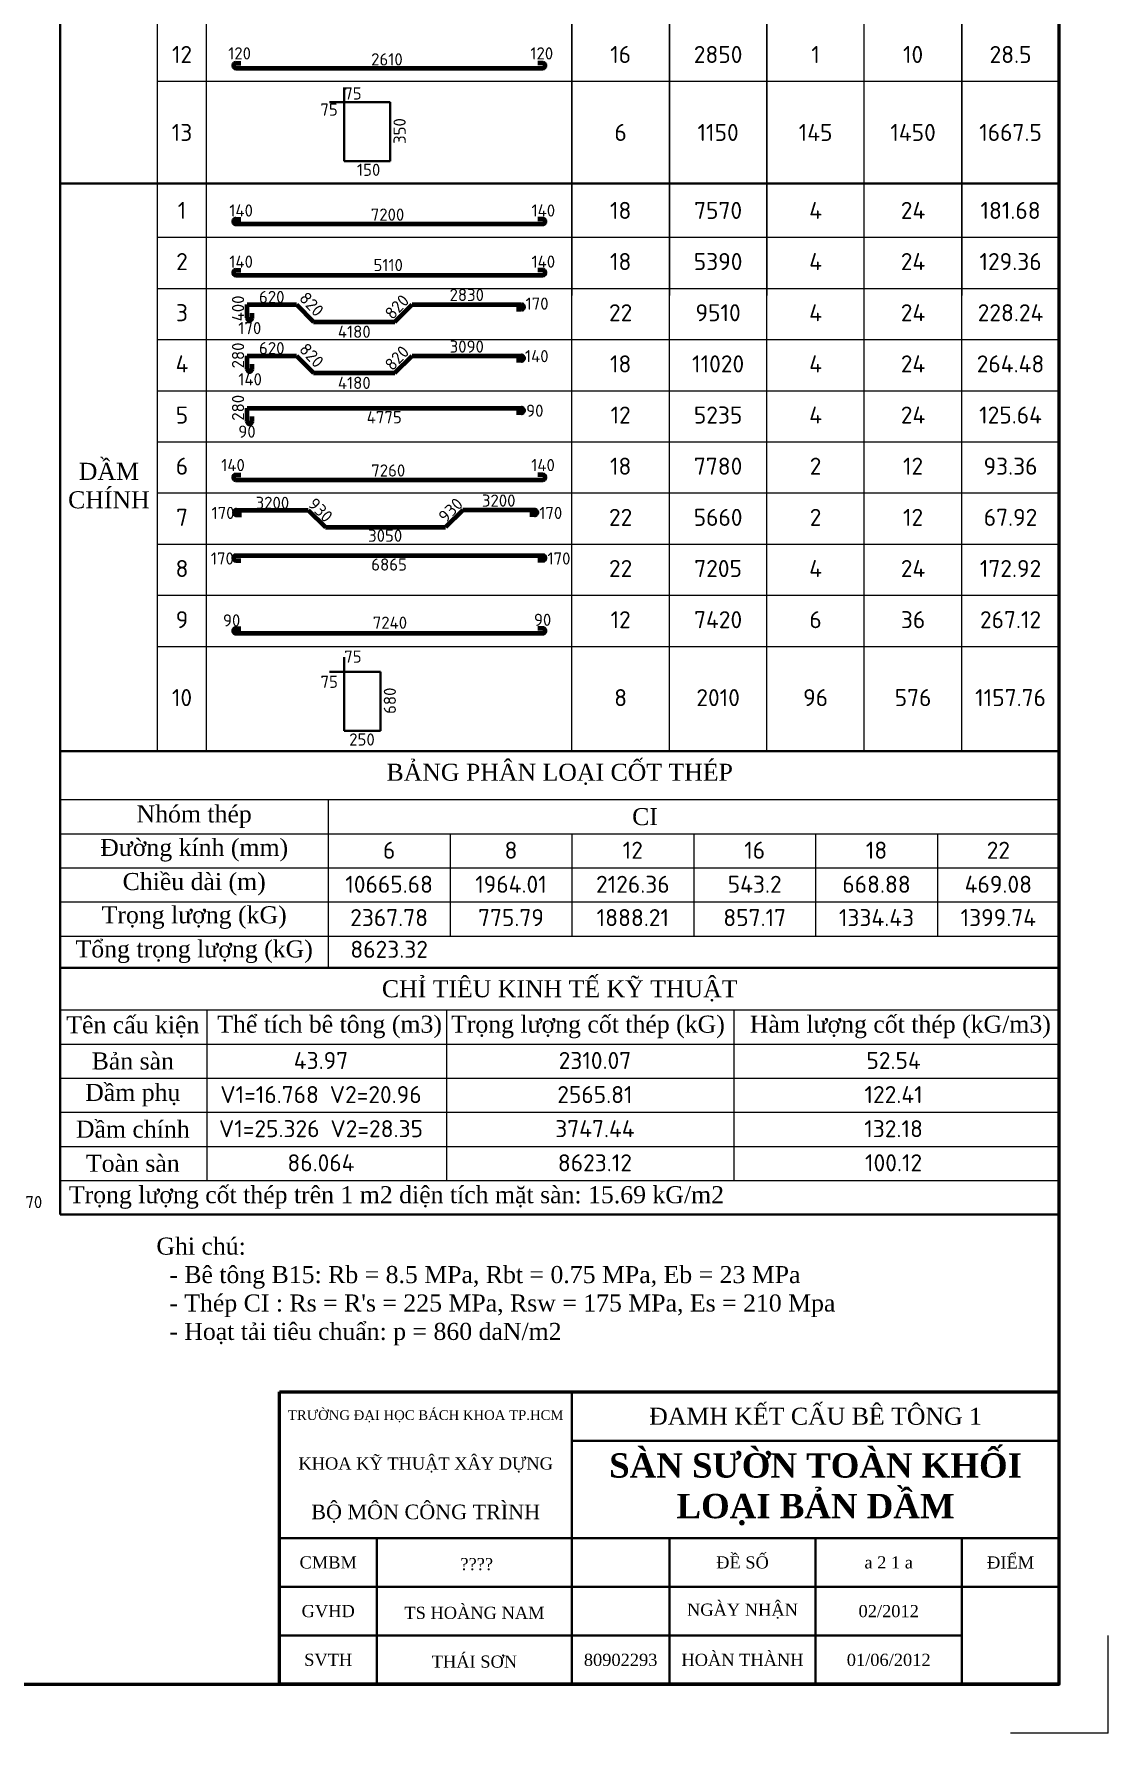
# Model space of a CAD drawing. Header units: millimetres. Extents: x 0 to 4970, y -594 to 1412.
# Drawn here: x 619.6 to 840, y 0 to 348.7 of the extents above; entities that cross this region are included whole.
import ezdxf

# ---------------------------------------------------------------- set-up
doc = ezdxf.new("R2010")
doc.units = ezdxf.units.MM
doc.header["$LTSCALE"] = 0.35
doc.header["$PDMODE"] = 3
doc.layers.get('0').update_dxf_attribs({"lineweight": 50})
for name, color, linetype, lineweight in [('0.35', 7, 'Continuous', 35), ('Cot Dai', 7, 'Continuous', 35), ('Cot thep', 2, 'Continuous', 70), ('Kich Thuoc', 1, 'Continuous', 20), ('Ky Hieu', 4, 'Continuous', 20), ('Text', 40, 'Continuous', 20)]:
    doc.layers.add(name, color=color, linetype=linetype, lineweight=lineweight)
doc.styles.get("Standard").update_dxf_attribs({"font": 'isocpeur.ttf'})
doc.styles.add('VN', font='')
doc.styles.add('vNTNS', font='times.ttf')
doc.styles.get('VN').set_extended_font_data('TCVN 7284')
doc.dimstyles.new('Dim50KT', dxfattribs={"dimtxt": 2.5, "dimasz": 1.5, "dimexe": 1.25, "dimexo": 0.625, "dimtad": 1, "dimlfac": 50, "dimtxsty": 'Standard', "dimblk": 'ARCHTICK', "dimcen": 2.5, "dimse1": 1, "dimse2": 1, "dimsd1": 1, "dimsd2": 1, "dimadec": 0, "dimazin": 0, "dimtfac": 1, "dimtmove": 0, "dimatfit": 3, "dimfxl": 1, "dimarcsym": 0})

# ---------------------------------------------------------------- blocks, each defined once
blk = doc.blocks.new('*D782')
at = {"layer": 'Defpoints', "color": 0}
for p in [(670.42, 346), (713.68, 346), (713.68, 341.62)]:
    blk.add_point(p, dxfattribs=at)
at = {"layer": 'Kich Thuoc', "color": 0, "insert": (692.05, 343.5), "char_height": 2.5, "attachment_point": 5}
blk.add_mtext('2610', dxfattribs=at)
blk = doc.blocks.new('_ArchTick')
at = {"color": 0, "linetype": 'ByBlock', "const_width": 0.15}
blk.add_lwpolyline([(-0.5, -0.5), (0.5, 0.5)], dxfattribs=at)
blk = doc.blocks.new('*D805')
at = {"layer": 'Defpoints', "color": 0}
for p in [(666.67, 323.34), (709.93, 323.34), (709.93, 318.96)]:
    blk.add_point(p, dxfattribs=at)
at = {"layer": 'Kich Thuoc', "color": 0, "insert": (688.3, 320.83), "char_height": 2.5, "attachment_point": 5}
blk.add_mtext('150', dxfattribs=at)
blk = doc.blocks.new('*D806')
at = {"layer": 'Defpoints', "color": 0}
for p in [(696.53, 330.09), (696.53, 327.49), (696.53, 327.49)]:
    blk.add_point(p, dxfattribs=at)
at = {"layer": 'Kich Thuoc', "color": 0, "insert": (694.65, 328.79), "char_height": 2.5, "attachment_point": 5, "rotation": 90}
blk.add_mtext('350', dxfattribs=at)
blk = doc.blocks.new('*D807')
at = {"layer": 'Defpoints', "color": 0}
for p in [(665.3, 206.41), (708.55, 206.41), (708.55, 202.03)]:
    blk.add_point(p, dxfattribs=at)
at = {"layer": 'Kich Thuoc', "color": 0, "insert": (686.93, 203.91), "char_height": 2.5, "attachment_point": 5}
blk.add_mtext('250', dxfattribs=at)
blk = doc.blocks.new('*D808')
at = {"layer": 'Defpoints', "color": 0}
for p in [(694.53, 213.16), (694.53, 210.56), (694.53, 210.56)]:
    blk.add_point(p, dxfattribs=at)
at = {"layer": 'Kich Thuoc', "color": 0, "insert": (692.65, 211.86), "char_height": 2.5, "attachment_point": 5, "rotation": 90}
blk.add_mtext('680', dxfattribs=at)
blk = doc.blocks.new('*D809')
at = {"layer": 'Defpoints', "color": 0}
for p in [(620.38, 315.62), (763.96, 315.62), (763.96, 309.75)]:
    blk.add_point(p, dxfattribs=at)
at = {"layer": 'Kich Thuoc', "color": 0, "insert": (692.17, 311.63), "char_height": 2.5, "attachment_point": 5}
blk.add_mtext('7200', dxfattribs=at)
blk = doc.blocks.new('*D810')
at = {"layer": 'Defpoints', "color": 0}
for p in [(641.19, 303.45), (743.43, 303.45), (743.43, 299.4)]:
    blk.add_point(p, dxfattribs=at)
at = {"layer": 'Kich Thuoc', "color": 0, "insert": (692.31, 301.28), "char_height": 2.5, "attachment_point": 5}
blk.add_mtext('5110', dxfattribs=at)
blk = doc.blocks.new('*D811')
at = {"layer": 'Defpoints', "color": 0}
for p in [(664.22, 296.38), (663.37, 288.38), (663.37, 288.38)]:
    blk.add_point(p, dxfattribs=at)
at = {"layer": 'Kich Thuoc', "color": 0, "insert": (661.5, 292.38), "char_height": 2.5, "attachment_point": 5, "rotation": 90}
blk.add_mtext('400', dxfattribs=at)
blk = doc.blocks.new('*D812')
at = {"layer": 'Defpoints', "color": 0}
for p in [(662.29, 292.85), (674.55, 292.85), (674.55, 292.85)]:
    blk.add_point(p, dxfattribs=at)
at = {"layer": 'Kich Thuoc', "color": 0, "insert": (668.42, 294.72), "char_height": 2.5, "attachment_point": 5}
blk.add_mtext('620', dxfattribs=at)
blk = doc.blocks.new('*D813')
at = {"layer": 'Defpoints', "color": 0}
for p in [(669.43, 298.12), (681.03, 285.82), (681.03, 285.82)]:
    blk.add_point(p, dxfattribs=at)
at = {"layer": 'Kich Thuoc', "color": 0, "insert": (676.59, 293.25), "char_height": 2.5, "attachment_point": 5, "rotation": 313.3224}
blk.add_mtext('820', dxfattribs=at)
blk = doc.blocks.new('*D814')
at = {"layer": 'Defpoints', "color": 0}
for p in [(643.53, 289.38), (727.17, 289.38), (727.17, 285.73)]:
    blk.add_point(p, dxfattribs=at)
at = {"layer": 'Kich Thuoc', "color": 0, "insert": (685.35, 287.6), "char_height": 2.5, "attachment_point": 5}
blk.add_mtext('4180', dxfattribs=at)
blk = doc.blocks.new('*D815')
at = {"layer": 'Defpoints', "color": 0}
for p in [(643.53, 278.88), (727.17, 278.88), (727.17, 275.23)]:
    blk.add_point(p, dxfattribs=at)
at = {"layer": 'Kich Thuoc', "color": 0, "insert": (685.35, 277.1), "char_height": 2.5, "attachment_point": 5}
blk.add_mtext('4180', dxfattribs=at)
blk = doc.blocks.new('*D816')
at = {"layer": 'Defpoints', "color": 0}
for p in [(662.29, 282.35), (674.55, 282.35), (674.55, 282.35)]:
    blk.add_point(p, dxfattribs=at)
at = {"layer": 'Kich Thuoc', "color": 0, "insert": (668.42, 284.22), "char_height": 2.5, "attachment_point": 5}
blk.add_mtext('620', dxfattribs=at)
blk = doc.blocks.new('*D817')
at = {"layer": 'Defpoints', "color": 0}
for p in [(669.43, 287.62), (681.03, 275.32), (681.03, 275.32)]:
    blk.add_point(p, dxfattribs=at)
at = {"layer": 'Kich Thuoc', "color": 0, "insert": (676.59, 282.75), "char_height": 2.5, "attachment_point": 5, "rotation": 313.3224}
blk.add_mtext('820', dxfattribs=at)
blk = doc.blocks.new('*D818')
at = {"layer": 'Defpoints', "color": 0}
for p in [(701.26, 297.57), (689.66, 285.27), (689.66, 285.27)]:
    blk.add_point(p, dxfattribs=at)
at = {"layer": 'Kich Thuoc', "color": 0, "insert": (694.1, 292.7), "char_height": 2.5, "attachment_point": 5, "rotation": 46.6776}
blk.add_mtext('820', dxfattribs=at)
blk = doc.blocks.new('*D819')
at = {"layer": 'Defpoints', "color": 0}
for p in [(701.26, 287.07), (689.66, 274.77), (689.66, 274.77)]:
    blk.add_point(p, dxfattribs=at)
at = {"layer": 'Kich Thuoc', "color": 0, "insert": (694.1, 282.2), "char_height": 2.5, "attachment_point": 5, "rotation": 46.6776}
blk.add_mtext('820', dxfattribs=at)
blk = doc.blocks.new('*D820')
at = {"layer": 'Defpoints', "color": 0}
for p in [(680.11, 297.56), (736.76, 297.56), (736.76, 293.27)]:
    blk.add_point(p, dxfattribs=at)
at = {"layer": 'Kich Thuoc', "color": 0, "insert": (708.43, 295.15), "char_height": 2.5, "attachment_point": 5}
blk.add_mtext('2830', dxfattribs=at)
blk = doc.blocks.new('*D821')
at = {"layer": 'Defpoints', "color": 0}
for p in [(677.56, 287.25), (739.31, 287.25), (739.31, 282.67)]:
    blk.add_point(p, dxfattribs=at)
at = {"layer": 'Kich Thuoc', "color": 0, "insert": (708.43, 284.55), "char_height": 2.5, "attachment_point": 5}
blk.add_mtext('3090', dxfattribs=at)
blk = doc.blocks.new('*D822')
at = {"layer": 'Defpoints', "color": 0}
for p in [(664.22, 285.53), (663.37, 279.93), (663.37, 279.93)]:
    blk.add_point(p, dxfattribs=at)
at = {"layer": 'Kich Thuoc', "color": 0, "insert": (661.5, 282.73), "char_height": 2.5, "attachment_point": 5, "rotation": 90}
blk.add_mtext('280', dxfattribs=at)
blk = doc.blocks.new('*D823')
at = {"layer": 'Defpoints', "color": 0}
for p in [(643.84, 272.52), (739.17, 272.52), (739.17, 268.18)]:
    blk.add_point(p, dxfattribs=at)
at = {"layer": 'Kich Thuoc', "color": 0, "insert": (691.5, 270.05), "char_height": 2.5, "attachment_point": 5}
blk.add_mtext('4775', dxfattribs=at)
blk = doc.blocks.new('*D824')
at = {"layer": 'Defpoints', "color": 0}
for p in [(664.22, 274.79), (663.37, 269.19), (663.37, 269.19)]:
    blk.add_point(p, dxfattribs=at)
at = {"layer": 'Kich Thuoc', "color": 0, "insert": (661.5, 271.99), "char_height": 2.5, "attachment_point": 5, "rotation": 90}
blk.add_mtext('280', dxfattribs=at)
blk = doc.blocks.new('*D825')
at = {"layer": 'Defpoints', "color": 0}
for p in [(656.02, 260.9), (728.62, 260.9), (728.62, 257.25)]:
    blk.add_point(p, dxfattribs=at)
at = {"layer": 'Kich Thuoc', "color": 0, "lineweight": 18, "insert": (692.32, 259.12), "char_height": 2.5, "attachment_point": 5}
blk.add_mtext('7260', dxfattribs=at)
blk = doc.blocks.new('*D826')
at = {"layer": 'Defpoints', "color": 0}
for p in [(683.01, 255.52), (746.95, 255.52), (746.95, 251.07)]:
    blk.add_point(p, dxfattribs=at)
at = {"layer": 'Kich Thuoc', "color": 0, "insert": (714.98, 252.94), "char_height": 2.5, "attachment_point": 5}
blk.add_mtext('3200', dxfattribs=at)
blk = doc.blocks.new('*D827')
at = {"layer": 'Defpoints', "color": 0}
for p in [(671.09, 255.94), (683.21, 243.51), (683.34, 243.64)]:
    blk.add_point(p, dxfattribs=at)
at = {"layer": 'Kich Thuoc', "color": 0, "insert": (678.41, 250.99), "char_height": 2.5, "attachment_point": 5, "rotation": 314.896}
blk.add_mtext('930', dxfattribs=at)
blk = doc.blocks.new('*D828')
at = {"layer": 'Defpoints', "color": 0}
for p in [(676.43, 248.11), (706.95, 248.11), (706.95, 243.86)]:
    blk.add_point(p, dxfattribs=at)
at = {"layer": 'Kich Thuoc', "color": 0, "insert": (691.69, 245.74), "char_height": 2.5, "attachment_point": 5}
blk.add_mtext('3050', dxfattribs=at)
blk = doc.blocks.new('*D829')
at = {"layer": 'Defpoints', "color": 0}
for p in [(712.44, 255.94), (700.19, 243.64), (700.32, 243.51)]:
    blk.add_point(p, dxfattribs=at)
at = {"layer": 'Kich Thuoc', "color": 0, "insert": (705.12, 250.99), "char_height": 2.5, "attachment_point": 5, "rotation": 45.104}
blk.add_mtext('930', dxfattribs=at)
blk = doc.blocks.new('*D830')
at = {"layer": 'Defpoints', "color": 0}
for p in [(623.86, 242.21), (761.13, 242.21), (761.13, 237.95)]:
    blk.add_point(p, dxfattribs=at)
at = {"layer": 'Kich Thuoc', "color": 0, "insert": (692.49, 239.82), "char_height": 2.5, "attachment_point": 5}
blk.add_mtext('6865', dxfattribs=at)
blk = doc.blocks.new('*D831')
at = {"layer": 'Defpoints', "color": 0}
for p in [(624.02, 230.27), (761.29, 230.27), (761.29, 226)]:
    blk.add_point(p, dxfattribs=at)
at = {"layer": 'Kich Thuoc', "color": 0, "insert": (692.66, 227.88), "char_height": 2.5, "attachment_point": 5}
blk.add_mtext('7240', dxfattribs=at)
blk = doc.blocks.new('*D917')
at = {"layer": 'Defpoints', "color": 0}
for p in [(636.58, 255.06), (700.52, 255.06), (700.52, 250.6)]:
    blk.add_point(p, dxfattribs=at)
at = {"layer": 'Kich Thuoc', "color": 0, "insert": (668.55, 252.48), "char_height": 2.5, "attachment_point": 5}
blk.add_mtext('3200', dxfattribs=at)

msp = doc.modelspace()

# ---------------------------------------------------------------- linework, layer by layer
for p, q in [((670, 10), (670, 70)), ((670, 70), (830, 70)), ((830, 10), (670, 10))]:
    msp.add_line(p, q)
msp.add_lwpolyline([(20, 10), (830, 10), (830, 584), (20, 584)], close=True)
at = {"layer": '0.35', "lineweight": 18}
for p, q in [((645, 295), (645, 485)), ((655, 295), (655, 485)), ((790, 295), (790, 464.5)), ((645, 339), (830, 339)), ((645, 201.5), (645, 330.5)), ((655, 201.5), (655, 330.5)), ((730, 201.5), (730, 330.5)), ((750, 201.5), (750, 330.5)), ((770, 201.5), (770, 330.5)), ((810, 201.5), (810, 330.5)), ((645, 307), (830, 307)), ((790, 201.5), (790, 305.5)), ((645, 296.5), (830, 296.5)), ((645, 286), (830, 286)), ((645, 275.5), (830, 275.5)), ((645, 265), (830, 265)), ((645, 254.5), (830, 254.5)), ((645, 244), (830, 244)), ((645, 233.5), (830, 233.5)), ((645, 223), (830, 223)), ((625, 191.56331), (830, 191.56331)), ((680, 191.56331), (680, 157.06331)), ((625, 184.56331), (830, 184.56331)), ((705, 184.56331), (705, 163.56331)), ((730, 184.56331), (730, 163.56331)), ((755, 184.56331), (755, 163.56331)), ((780, 184.56331), (780, 163.56331)), ((805, 184.56331), (805, 163.56331)), ((625, 177.56331), (830, 177.56331)), ((625, 170.56331), (830, 170.56331)), ((625, 163.56331), (830, 163.56331)), ((625, 148.405698), (830, 148.405698)), ((655.128003, 148.405698), (655.128003, 113.405698)), ((704.278155, 148.405698), (704.278155, 113.405698)), ((763.241756, 148.405698), (763.241756, 113.405698)), ((625, 141.405698), (830, 141.405698)), ((625, 134.405698), (830, 134.405698)), ((625, 127.405698), (830, 127.405698)), ((625, 120.405698), (830, 120.405698)), ((625, 113.405698), (830, 113.405698))]:
    msp.add_line(p, q, dxfattribs=at)
at = {"layer": '0.35', "lineweight": 25}
for p, q in [((730, 295), (730, 485)), ((750, 295), (750, 485)), ((770, 295), (770, 485)), ((810, 295), (810, 485))]:
    msp.add_line(p, q, dxfattribs=at)
at = {"layer": '0.35'}
for p, q in [((625, 295), (625, 460)), ((625, 106.405698), (625, 330.5)), ((625, 318), (830, 318)), ((625, 201.5), (830, 201.5)), ((625, 157.06331), (830, 157.06331)), ((625, 106.405698), (830, 106.405698)), ((730, 10), (730, 70)), ((830, 60), (730, 60)), ((830, 40), (670, 40)), ((690, 10), (690, 40)), ((750, 10), (750, 40)), ((780, 10), (780, 40)), ((810, 40), (810, 10)), ((810, 30), (670, 30)), ((830, 30), (810, 30)), ((810, 20), (670, 20))]:
    msp.add_line(p, q, dxfattribs=at)
at = {"layer": 'Cot Dai'}
for p, q in [((683.293545, 337.714448), (683.293545, 322.61033)), ((692.733121, 334.714448), (680.293545, 334.714448)), ((692.733121, 322.61033), (692.733121, 334.714448)), ((683.293545, 322.61033), (692.733121, 322.61033)), ((683.293545, 220.785806), (683.293545, 205.681688)), ((690.733121, 217.785806), (680.293545, 217.785806)), ((690.733121, 205.681688), (690.733121, 217.785806)), ((683.293545, 205.681688), (690.733121, 205.681688))]:
    msp.add_line(p, q, dxfattribs=at)
at = {"layer": 'Cot thep'}
for p, q in [((661.039794, 342.718901), (662.039794, 342.718901)), ((724.039794, 342.718901), (723.039794, 342.718901)), ((661.039794, 341.718901), (724.039794, 341.718901)), ((661.039794, 310.718901), (662.039794, 310.718901)), ((724.039794, 310.718901), (723.039794, 310.718901)), ((661.039794, 309.718901), (724.039794, 309.718901)), ((661.039794, 300.218901), (662.039794, 300.218901)), ((724.039794, 300.218901), (723.039794, 300.218901)), ((661.039794, 299.218901), (724.039794, 299.218901)), ((663.372368, 290.425928), (663.372368, 293.182799)), ((663.372368, 293.182799), (673.462571, 293.182799)), ((673.462571, 293.182799), (676.998105, 289.647265)), ((693.696199, 289.647265), (697.231733, 293.182799)), ((697.231733, 293.182799), (719.63557, 293.182799)), ((664.372368, 290.425928), (664.372368, 291.425928)), ((676.998105, 289.647265), (693.696199, 289.647265)), ((719.63557, 292.182799), (718.63557, 292.182799)), ((663.372368, 279.925928), (663.372368, 282.682799)), ((663.372368, 282.682799), (673.462571, 282.682799)), ((673.462571, 282.682799), (676.998105, 279.147265)), ((693.696199, 279.147265), (697.231733, 282.682799)), ((697.231733, 282.682799), (719.63557, 282.682799)), ((664.372368, 279.925928), (664.372368, 280.925928)), ((676.998105, 279.147265), (693.696199, 279.147265)), ((719.63557, 281.682799), (718.63557, 281.682799)), ((663.372368, 269.18565), (663.372368, 271.942522)), ((663.372368, 271.942522), (719.63557, 271.942522)), ((664.372368, 269.18565), (664.372368, 270.18565)), ((719.63557, 270.942522), (718.63557, 270.942522)), ((661.039794, 258.218901), (662.039794, 258.218901)), ((724.039794, 258.218901), (723.039794, 258.218901)), ((661.039794, 257.218901), (724.039794, 257.218901)), ((661.177814, 251.007888), (675.918978, 251.007888)), ((661.177814, 250.007888), (662.177814, 250.007888)), ((675.918978, 251.007888), (679.454511, 247.472354)), ((707.612615, 251.007888), (704.077082, 247.472354)), ((722.353779, 251.007888), (707.612615, 251.007888)), ((722.353779, 250.007888), (721.353779, 250.007888)), ((679.454511, 247.472354), (704.077082, 247.472354)), ((661.039794, 241.657808), (724.039794, 241.657808)), ((661.039794, 240.657808), (662.039794, 240.657808)), ((724.039794, 240.657808), (723.039794, 240.657808)), ((661.039794, 226.718901), (662.039794, 226.718901)), ((724.039794, 226.718901), (723.039794, 226.718901)), ((661.039794, 225.718901), (724.039794, 225.718901))]:
    msp.add_line(p, q, dxfattribs=at)
for centre, start, end in [((661.039794, 342.218901), 90, 270), ((724.039794, 342.218901), 270, 90), ((661.039794, 310.218901), 90, 270), ((724.039794, 310.218901), 270, 90), ((661.039794, 299.718901), 90, 270), ((724.039794, 299.718901), 270, 90), ((719.63557, 292.682799), 270, 90), ((663.872368, 290.425928), 180, 0), ((719.63557, 282.182799), 270, 90), ((663.872368, 279.925928), 180, 0), ((663.872368, 269.18565), 180, 0), ((719.63557, 271.442522), 270, 90), ((661.039794, 257.718901), 90, 270), ((724.039794, 257.718901), 270, 90), ((661.177814, 250.507888), 90, 270), ((722.353779, 250.507888), 270, 90), ((661.039794, 241.157808), 90, 270), ((724.039794, 241.157808), 270, 90), ((661.039794, 226.218901), 90, 270), ((724.039794, 226.218901), 270, 90)]:
    msp.add_arc(centre, 0.5, start, end, dxfattribs=at)
at = {"layer": 'Ky Hieu'}
for q in [(840, 20), (840, 20), (840, 20), (820, 0)]:
    msp.add_line((840, 0), q, dxfattribs=at)

# ---------------------------------------------------------------- texts
at = {"layer": 'Cot thep', "insert": (650, 344.5), "char_height": 3.5, "width": 10, "attachment_point": 5}
msp.add_mtext('12', dxfattribs=at)
at = {"layer": 'Kich Thuoc', "char_height": 2.5, "width": 3.45107973}
for s, insert, attachment_point in [('120', (659.487781, 345.972823), 1), ('120', (721.487781, 345.972823), 1), ('75', (686.855587, 337.749492), 3), ('75', (681.958245, 334.445952), 3), ('140', (659.716768, 313.73005), 1), ('140', (721.716768, 313.73005), 1), ('140', (659.716768, 303.23005), 1), ('140', (721.716768, 303.23005), 1), ('170', (720.49928, 294.61806), 1), ('170', (661.558622, 289.587811), 1), ('140', (720.37597, 283.835412), 1), ('140', (661.558622, 279.087811), 1), ('90', (720.615197, 272.64214), 1), ('90', (661.558622, 268.347533), 1), ('140', (658.048193, 261.479726), 1), ('140', (721.661387, 261.479726), 1), ('170', (723.305904, 251.656551), 1), ('170', (724.991919, 242.306472), 1), ('90', (658.412665, 229.602501), 1), ('90', (722.218139, 229.723237), 1), ('75', (686.855587, 222.170413), 3), ('75', (681.996121, 217.004835), 3), ('170', (621.327037, 110.218217), 3)]:
    msp.add_mtext(s, dxfattribs=dict(at, insert=insert, attachment_point=attachment_point))
at = {"layer": 'Kich Thuoc', "lineweight": 18, "char_height": 2.5, "width": 3.45107973, "attachment_point": 1}
for insert in [(656.066339, 251.656551), (655.928319, 242.306472)]:
    msp.add_mtext('170', dxfattribs=dict(at, insert=insert))
at = {"layer": 'Text', "color": 0, "char_height": 3.5, "width": 20, "attachment_point": 5}
for s, insert in [('16', (740, 344.5)), ('2850', (760, 344.5)), ('1', (780, 344.5)), ('10', (800, 344.5)), ('28.5', (820, 344.5))]:
    msp.add_mtext(s, dxfattribs=dict(at, insert=insert))
at = {"layer": 'Text', "char_height": 3.5, "attachment_point": 5}
for s, insert, width in [('13', (650, 328.5), 10), ('1', (650, 312.5), 10), ('2', (650, 302), 10), ('3', (650, 291.5), 10), ('4', (650, 281), 10), ('5', (650, 270.5), 10), ('6', (650, 260), 10), ('7', (650, 249.5), 10), ('8', (650, 239), 10), ('9', (650, 228.5), 10), ('10', (650, 212.5), 10), ('8', (740, 212.5), 20), ('2010', (760, 212.5), 20), ('96', (780, 212.5), 20), ('576', (800, 212.5), 20), ('1157.76', (820, 212.5), 20), ('6', (692.5, 181.183419), 25), ('8', (717.5, 181.183419), 25), ('12', (742.5, 181.183419), 25), ('16', (767.5, 181.183419), 25), ('18', (792.5, 181.183419), 25), ('22', (817.5, 181.183419), 25), ('10665.68', (692.5, 174.190342), 25), ('1964.01', (717.5, 174.190342), 25), ('2126.36', (742.5, 174.190342), 25), ('543.2', (767.5, 174.190342), 25), ('668.88', (792.5, 174.190342), 25), ('469.08', (817.5, 174.190342), 25), ('2367.78', (692.5, 167.354161), 25), ('775.79', (717.5, 167.354161), 25), ('1888.21', (742.5, 167.354161), 25), ('857.17', (767.5, 167.354161), 25), ('1334.43', (792.5, 167.354161), 25), ('1399.74', (817.5, 167.354161), 25), ('8623.32 ', (692.5, 160.845573), 25), ('43.97', (678.512297, 138.032731), 25), ('2310.07', (734.724688, 138.032731), 25), ('52.54', (796.003639, 138.032731), 25), ('V1=16.768 V2=20.96', (678.512297, 131.032731), 51.40302984), ('2565.81', (734.724688, 131.032731), 25), ('122.41', (796.003639, 131.032731), 25), ('V1=25.326 V2=28.35', (678.512297, 124.032731), 48.77105074), ('3747.44', (734.724688, 124.032731), 25), ('132.18', (796.003639, 124.032731), 25), ('86.064', (678.512297, 117.032731), 25), ('8623.12', (734.724688, 117.032731), 25), ('100.12', (796.003639, 117.032731), 25), ('{\\fTimes New Roman|b0|i0|c0|p18;ĐAMH KẾT CẤU BÊ TÔNG 1}', (780, 65), 100)]:
    msp.add_mtext(s, dxfattribs=dict(at, insert=insert, width=width))
at = {"layer": 'Text', "color": 4, "char_height": 3.5, "width": 20, "attachment_point": 5}
for s, insert in [('6', (740, 328.5)), ('1150', (760, 328.5)), ('145', (780, 328.5)), ('1450', (800, 328.5)), ('1667.5', (820, 328.5))]:
    msp.add_mtext(s, dxfattribs=dict(at, insert=insert))
at = {"layer": 'Text', "color": 3, "char_height": 3.5, "width": 20, "attachment_point": 5}
for s, insert in [('18', (740, 312.5)), ('7570', (760, 312.5)), ('4', (780, 312.5)), ('24', (800, 312.5)), ('181.68', (820, 312.5)), ('18', (740, 302)), ('5390', (760, 302)), ('4', (780, 302)), ('24', (800, 302)), ('129.36', (820, 302)), ('18', (740, 281)), ('11020', (760, 281)), ('4', (780, 281)), ('24', (800, 281)), ('264.48', (820, 281)), ('18', (740, 260)), ('7780', (760, 260)), ('2', (780, 260)), ('12', (800, 260)), ('93.36', (820, 260))]:
    msp.add_mtext(s, dxfattribs=dict(at, insert=insert))
at = {"layer": 'Text', "color": 1, "char_height": 3.5, "width": 20, "attachment_point": 5}
for s, insert in [('22', (740, 291.5)), ('9510', (760, 291.5)), ('4', (780, 291.5)), ('24', (800, 291.5)), ('228.24', (820, 291.5)), ('22', (740, 249.5)), ('5660', (760, 249.5)), ('2', (780, 249.5)), ('12', (800, 249.5)), ('67.92', (820, 249.5)), ('22', (740, 239)), ('7205', (760, 239)), ('4', (780, 239)), ('24', (800, 239)), ('172.92', (820, 239))]:
    msp.add_mtext(s, dxfattribs=dict(at, insert=insert))
at = {"layer": 'Text', "color": 6, "char_height": 3.5, "width": 20, "attachment_point": 5}
for s, insert in [('12', (740, 270.5)), ('5235', (760, 270.5)), ('4', (780, 270.5)), ('24', (800, 270.5)), ('125.64', (820, 270.5)), ('12', (740, 228.5)), ('7420', (760, 228.5)), ('6', (780, 228.5)), ('36', (800, 228.5)), ('267.12', (820, 228.5))]:
    msp.add_mtext(s, dxfattribs=dict(at, insert=insert))
at = {"layer": 'Text'}
for s, insert, char_height, width, attachment_point, style in [('DẦM\\PCHÍNH', (635, 256), 3.5, 20, 5, 'vNTNS'), ('BẢNG PHÂN LOẠI CỐT THÉP', (727.5, 196.748599), 3.5, 205, 5, 'vNTNS'), ('Nhóm thép', (652.5, 188.06331), 3.5, 55, 5, 'vNTNS'), ('CI', (745, 188.06331), 3.5, 80, 5, 'vNTNS'), ('Đường kính (mm)', (652.5, 181.183419), 3.5, 55, 5, 'vNTNS'), ('Chiều dài (m)', (652.5, 174.190342), 3.5, 55, 5, 'vNTNS'), ('Trọng lượng (kG)', (652.5, 167.354161), 3.5, 55, 5, 'vNTNS'), ('Tổng trọng lượng (kG)', (652.5, 160.346303), 3.5, 55, 5, 'vNTNS'), ('CHỈ TIÊU KINH TẾ KỸ THUẬT', (727.5, 152.311908), 3.5, 205, 5, 'vNTNS'), ('Tên cấu kiện', (639.910147, 144.905698), 3.5, 55, 5, 'vNTNS'), ('Thể tích bê tông (m3)', (680.289319, 144.905698), 3.5, 55, 5, 'vNTNS'), ('Trọng lượng cốt thép (kG)', (733.2925, 144.905698), 3.5, 55, 5, 'vNTNS'), ('Hàm lượng cốt thép (kG/m3)', (797.393445, 144.905698), 3.5, 60.46148119, 5, 'vNTNS'), ('Bản sàn', (639.910147, 137.905698), 3.5, 55, 5, 'vNTNS'), ('Dầm phụ', (639.910147, 130.905698), 3.5, 55, 5, 'vNTNS'), ('Dầm chính', (639.910147, 123.905698), 3.5, 55, 5, 'vNTNS'), ('Toàn sàn', (639.910147, 116.905698), 3.5, 55, 5, 'vNTNS'), ('Trọng lượng cốt thép trên 1 m2 diện tích mặt sàn: 15.69 kG/m2', (694.002322, 109.905698), 3.5, 142.46468767, 5, 'vNTNS'), ("Ghi chú:\\P  - Bê tông B15: Rb = 8.5 MPa, Rbt = 0.75 MPa, Eb = 23 MPa {}{}\\P  - Thép CI : Rs = R's = 225 MPa, Rsw = 175 MPa, Es = 210 Mpa\\P  - Hoạt tải tiêu chuẩn: p = 860 daN/m2", (644.744789, 101.678081), 3.5, 171.01786199, 1, 'vNTNS'), ('{\\fTimes New Roman|b0|i0|c0|p18;\\H0.8x;TRƯỜNG ĐẠI HỌC BÁCH KHOA TP.HCM}', (700, 65), 2.5, 60, 5, 'VN'), ('{\\fTimes New Roman|b0|i0|c0|p18;KHOA KỸ THUẬT XÂY DỰNG}', (700, 55), 2.5, 60, 5, 'VN'), ('{\\fTimes New Roman|b1|i0|c0|p18;SÀN SƯỜN TOÀN KHỐI\\PLOẠI BẢN DẦM}', (780, 50), 5, 100, 5, 'VN'), ('{\\fTimes New Roman|b0|i0|c0|p18;BỘ MÔN CÔNG TRÌNH}', (700, 45), 3, 60, 5, 'VN'), ('{\\fTimes New Roman|b0|i0|c0|p18;CMBM}', (680, 35), 2.5, 20, 5, 'VN'), ('{\\fTimes New Roman|b0|i0|c0|p18; ????}', (710, 34.641016), 2.5, 40, 5, 'VN'), ('ĐỀ SỐ', (765, 35), 2.5, 30, 5, 'vNTNS'), ('a 2 1 a', (795, 35), 2.5, 30, 5, 'vNTNS'), ('{\\fTimes New Roman|b0|i0|c0|p18;ĐIỂM}', (820, 35), 2.5, 20, 5, 'VN'), ('{\\fTimes New Roman|b0|i0|c0|p18;GVHD}', (680, 25), 2.5, 20, 5, 'VN'), ('{\\fTimes New Roman|b0|i0|c0|p18;TS HOÀNG NAM}', (710, 24.641016), 2.5, 40, 5, 'VN'), ('NGÀY NHẬN', (765, 25), 2.5, 30, 5, 'vNTNS'), ('02/2012', (795, 25), 2.5, 30, 5, 'vNTNS'), ('{\\fTimes New Roman|b0|i0|c0|p18;SVTH}', (680, 15), 2.5, 20, 5, 'VN'), ('{\\fTimes New Roman|b0|i0|c0|p18;THÁI SƠN}', (710, 14.641016), 2.5, 40, 5, 'VN'), ('{\\fTimes New Roman|b0|i0|c0|p18;80902293}', (740, 15), 2.5, 20, 5, 'VN'), ('HOÀN THÀNH', (765, 15), 2.5, 30, 5, 'vNTNS'), ('01/06/2012', (795, 15), 2.5, 30, 5, 'vNTNS')]:
    msp.add_mtext(s, dxfattribs=dict(at, insert=insert, char_height=char_height, width=width, attachment_point=attachment_point, style=style))

# ---------------------------------------------------------------- dimensions: what is measured, and where the dimension line sits
at = {"layer": 'Kich Thuoc'}
for base, p1, p2, text, picture, middle in [((713.677465, 341.620485), (670.424093, 346.00373), (713.677465, 346.00373), '2610', '*D782', (692.050779, 343.495485)), ((709.925001, 318.959265), (666.67163, 323.34251), (709.925001, 323.34251), '150', '*D805', (688.298315, 320.834265)), ((763.961852, 309.753563), (620.379628, 315.616011), (763.961852, 315.616011), '7200', '*D809', (692.17074, 311.628563)), ((743.431448, 299.401606), (641.188502, 303.44772), (743.431448, 303.44772), '5110', '*D810', (692.309975, 301.276606)), ((736.756948, 293.271513), (680.110354, 297.562418), (736.756948, 297.562418), '2830', '*D820', (708.433651, 295.146513)), ((674.549095, 292.848762), (662.292747, 292.848762), (674.549095, 292.848762), '620', '*D812', (668.420921, 294.723762)), ((727.167185, 285.728632), (643.527118, 289.380917), (727.167185, 289.380917), '4180', '*D814', (685.347152, 287.603632)), ((739.307046, 282.673713), (677.560256, 287.248732), (739.307046, 287.248732), '3090', '*D821', (708.433651, 284.548713)), ((674.549095, 282.348762), (662.292747, 282.348762), (674.549095, 282.348762), '620', '*D816', (668.420921, 284.223762)), ((727.167185, 275.228632), (643.527118, 278.880917), (727.167185, 278.880917), '4180', '*D815', (685.347152, 277.103632)), ((739.167833, 268.179162), (643.840104, 272.520308), (739.167833, 272.520308), '4775', '*D823', (691.503969, 270.054162)), ((700.518879, 250.601629), (636.577912, 255.057769), (700.518879, 255.057769), '3200', '*D917', (668.548396, 252.476629)), ((746.953681, 251.066965), (683.012714, 255.523106), (746.953681, 255.523106), '3200', '*D826', (714.983197, 252.941965)), ((706.954531, 243.864208), (676.425182, 248.107607), (706.954531, 248.107607), '3050', '*D828', (691.689856, 245.739208)), ((761.131013, 237.945374), (623.858742, 242.211024), (761.131013, 242.211024), '6865', '*D830', (692.494877, 239.820374)), ((761.291843, 226.003406), (624.019572, 230.269055), (761.291843, 230.269055), '7240', '*D831', (692.655708, 227.878406)), ((708.553403, 202.030623), (665.300031, 206.413868), (708.553403, 206.413868), '250', '*D807', (686.926717, 203.905623))]:
    dim = msp.add_linear_dim(base=base, p1=p1, p2=p2, text=text, dimstyle='Dim50KT', dxfattribs=at)
    dim.commit()
    dim.dimension.update_dxf_attribs({"geometry": picture, "text_midpoint": middle})
for base, p1, p2, text, picture, middle in [((696.529572, 327.492093), (696.529572, 330.092093), (696.529572, 327.492093), '350', '*D806', (696.529572, 328.792093)), ((694.529572, 210.56345), (694.529572, 213.16345), (694.529572, 210.56345), '680', '*D808', (694.529572, 211.86345))]:
    dim = msp.add_linear_dim(base=base, p1=p1, p2=p2, angle=90, text=text, dimstyle='Dim50KT', dxfattribs=at)
    dim.commit()
    dim.dimension.update_dxf_attribs({"geometry": picture, "text_midpoint": middle, "dimtype": 160})
for p1, p2, distance, text, picture, middle in [((669.430338, 298.115032), (681.030338, 285.815032), 0, '820', '*D813', (676.59441, 293.251474)), ((701.263966, 297.565032), (689.663966, 285.265032), 0, '820', '*D818', (694.099894, 292.701474)), ((669.430338, 287.615032), (681.030338, 275.315032), 0, '820', '*D817', (676.59441, 282.751474)), ((701.263966, 287.065032), (689.663966, 274.765032), 0, '820', '*D819', (694.099894, 282.201474)), ((671.086745, 255.940121), (683.342184, 243.640121), -0.180623, '930', '*D827', (678.414742, 250.98605)), ((712.444848, 255.940121), (700.189409, 243.640121), 0.180623, '930', '*D829', (705.116851, 250.98605))]:
    dim = msp.add_aligned_dim(p1=p1, p2=p2, distance=distance, text=text, dimstyle='Dim50KT', dxfattribs=at)
    dim.commit()
    dim.dimension.update_dxf_attribs({"geometry": picture, "text_midpoint": middle})
for base, p1, p2, picture, middle in [((663.372368, 288.384798), (664.215019, 296.384798), (663.372368, 288.384798), '*D811', (663.372368, 292.384798)), ((663.372368, 279.925928), (664.215019, 285.525928), (663.372368, 279.925928), '*D822', (663.372368, 282.725928)), ((663.372368, 269.18565), (664.215019, 274.78565), (663.372368, 269.18565), '*D824', (663.372368, 271.98565))]:
    dim = msp.add_linear_dim(base=base, p1=p1, p2=p2, angle=90, dimstyle='Dim50KT', dxfattribs=at)
    dim.commit()
    dim.dimension.update_dxf_attribs({"geometry": picture, "text_midpoint": middle, "dimtype": 160})
at = {"layer": 'Kich Thuoc', "lineweight": 18}
dim = msp.add_linear_dim(base=(728.617448, 257.245584), p1=(656.017448, 260.90142), p2=(728.617448, 260.90142), text='7260', dimstyle='Dim50KT', dxfattribs=at)
dim.commit()
dim.dimension.update_dxf_attribs({"geometry": '*D825', "text_midpoint": (692.317448, 259.120584)})

doc.saveas('drawing.dxf')
